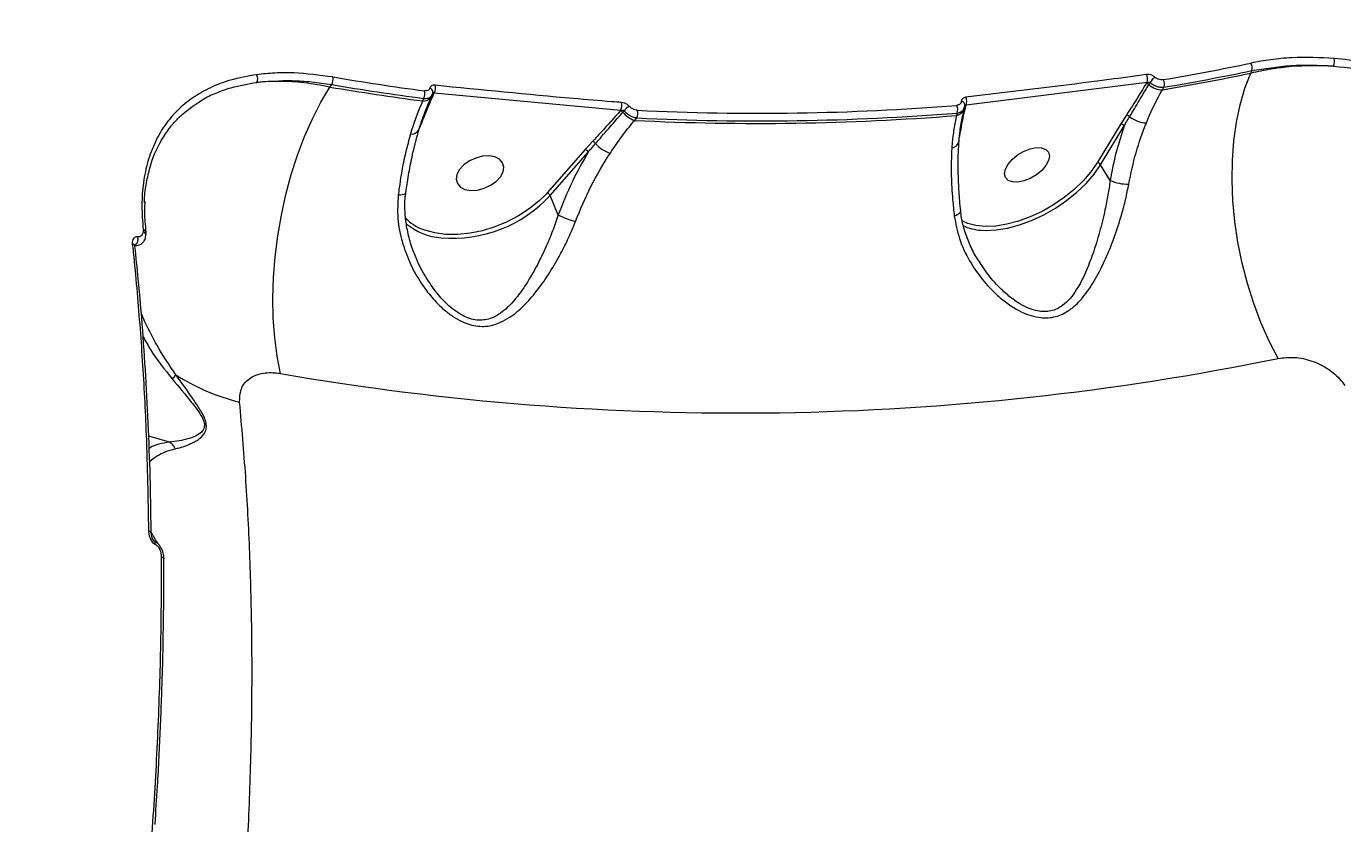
# Model space of a CAD drawing. Header units: millimetres. Extents: x -6328 to 5334, y -5037 to 4112.
# Drawn here: x -2439.1 to -2201.2, y 128.3 to 272.4 of the extents above; entities that cross this region are included whole.
import ezdxf

# ---------------------------------------------------------------- set-up
doc = ezdxf.new("R2010")
doc.units = ezdxf.units.MM
for name, color, linetype in [('DIKOM_ОБЪЕКТ', 7, 'Continuous'), ('DIKOM_РАЗМЕР_ЗОНА', 7, 'Continuous'), ('DIKOM_РАЗМЕР_ОБЪЕКТА', 7, 'Continuous')]:
    doc.layers.add(name, color=color, linetype=linetype)
doc.styles.add('style1', font='arial.ttf', dxfattribs={"width": 0.8})
doc.dimstyles.new('1-50', dxfattribs={"dimtxt": 300, "dimasz": 200, "dimexe": 100, "dimexo": 0, "dimgap": 100, "dimtad": 1, "dimtxsty": 'style1', "dimcen": 200, "dimclrd": 7, "dimclre": 7, "dimclrt": 7, "dimadec": 1, "dimazin": 2, "dimtfac": 1, "dimtmove": 0, "dimatfit": 2, "dimfxl": 0, "dimlwd": 25, "dimlwe": 18, "dimarcsym": 0})

# ---------------------------------------------------------------- blocks, each defined once
blk = doc.blocks.new('*D0')
at = {"layer": 'Defpoints', "color": 0, "transparency": 16777216}
for p in [(-3539.45, 760.32), (3333.52, 448.13), (3333.52, -4437.11)]:
    blk.add_point(p, dxfattribs=at)
at = {"layer": 'DIKOM_РАЗМЕР_ОБЪЕКТА', "color": 7, "lineweight": 18, "transparency": 16777216}
for p, q in [((-3539.45, 760.32), (-3539.45, -4537.11)), ((3333.52, 448.13), (3333.52, -4537.11))]:
    blk.add_line(p, q, dxfattribs=at)
at = {"layer": 'DIKOM_РАЗМЕР_ОБЪЕКТА', "color": 7, "lineweight": 25, "transparency": 16777216}
blk.add_line((-3339.45, -4437.11), (3133.52, -4437.11), dxfattribs=at)
at = {"layer": 'DIKOM_РАЗМЕР_ОБЪЕКТА', "color": 7, "transparency": 16777216}
for points in [[(-3339.45, -4403.77), (-3339.45, -4470.44), (-3539.45, -4437.11)], [(3133.52, -4403.77), (3133.52, -4470.44), (3333.52, -4437.11)]]:
    blk.add_solid(points, dxfattribs=at)
at = {"layer": 'DIKOM_РАЗМЕР_ОБЪЕКТА', "color": 7, "transparency": 16777216, "insert": (-102.96, -4183.94), "char_height": 300, "attachment_point": 5, "style": 'style1'}
blk.add_mtext('6900', dxfattribs=at)
blk = doc.blocks.new('*D1')
at = {"layer": 'Defpoints', "color": 0, "transparency": 16777216}
for p in [(-5040.91, 625.75), (5333.52, 448.13), (5333.52, -4936.78)]:
    blk.add_point(p, dxfattribs=at)
at = {"layer": 'DIKOM_РАЗМЕР_ЗОНА', "color": 7, "lineweight": 18, "transparency": 16777216}
for p, q in [((-5040.91, 625.75), (-5040.91, -5036.78)), ((5333.52, 448.13), (5333.52, -5036.78))]:
    blk.add_line(p, q, dxfattribs=at)
at = {"layer": 'DIKOM_РАЗМЕР_ЗОНА', "color": 7, "lineweight": 25, "transparency": 16777216}
blk.add_line((-4840.91, -4936.78), (5133.52, -4936.78), dxfattribs=at)
at = {"layer": 'DIKOM_РАЗМЕР_ЗОНА', "color": 7, "transparency": 16777216}
for points in [[(-4840.91, -4903.45), (-4840.91, -4970.11), (-5040.91, -4936.78)], [(5133.52, -4903.45), (5133.52, -4970.11), (5333.52, -4936.78)]]:
    blk.add_solid(points, dxfattribs=at)
at = {"layer": 'DIKOM_РАЗМЕР_ЗОНА', "color": 7, "transparency": 16777216, "insert": (-104.69, -4683.61), "char_height": 300, "attachment_point": 5, "style": 'style1'}
blk.add_mtext('10400', dxfattribs=at)
blk = doc.blocks.new('*D2')
at = {"layer": 'Defpoints', "color": 0, "transparency": 16777216}
for p in [(-5303.77, 2121.42), (-1621.11, 2121.42), (560.33, -2395.62)]:
    blk.add_point(p, dxfattribs=at)
at = {"layer": 'DIKOM_РАЗМЕР_ОБЪЕКТА', "color": 7, "lineweight": 18, "transparency": 16777216}
for p, q in [((-1621.11, 2121.42), (-5403.77, 2121.42)), ((560.33, -2395.62), (-5403.77, -2395.62))]:
    blk.add_line(p, q, dxfattribs=at)
at = {"layer": 'DIKOM_РАЗМЕР_ОБЪЕКТА', "color": 7, "lineweight": 25, "transparency": 16777216}
blk.add_line((-5303.77, -2195.62), (-5303.77, 1921.42), dxfattribs=at)
at = {"layer": 'DIKOM_РАЗМЕР_ОБЪЕКТА', "color": 7, "transparency": 16777216}
for points in [[(-5337.11, 1921.42), (-5270.44, 1921.42), (-5303.77, 2121.42)], [(-5337.11, -2195.62), (-5270.44, -2195.62), (-5303.77, -2395.62)]]:
    blk.add_solid(points, dxfattribs=at)
at = {"layer": 'DIKOM_РАЗМЕР_ОБЪЕКТА', "color": 7, "transparency": 16777216, "insert": (-5556.94, -137.1), "char_height": 300, "attachment_point": 5, "rotation": 90, "style": 'style1'}
blk.add_mtext('4500', dxfattribs=at)
blk = doc.blocks.new('*D3')
at = {"layer": 'Defpoints', "color": 0, "transparency": 16777216}
for p in [(-1814.92, 4111.71), (-5877.98, -3895.62), (33.33, -3895.62)]:
    blk.add_point(p, dxfattribs=at)
at = {"layer": 'DIKOM_РАЗМЕР_ЗОНА', "color": 7, "lineweight": 18, "transparency": 16777216}
for p, q in [((-1814.92, 4111.71), (-5977.98, 4111.71)), ((33.33, -3895.62), (-5977.98, -3895.62))]:
    blk.add_line(p, q, dxfattribs=at)
at = {"layer": 'DIKOM_РАЗМЕР_ЗОНА', "color": 7, "lineweight": 25, "transparency": 16777216}
blk.add_line((-5877.98, 3911.71), (-5877.98, -3695.62), dxfattribs=at)
at = {"layer": 'DIKOM_РАЗМЕР_ЗОНА', "color": 7, "transparency": 16777216}
for points in [[(-5911.31, 3911.71), (-5844.65, 3911.71), (-5877.98, 4111.71)], [(-5911.31, -3695.62), (-5844.65, -3695.62), (-5877.98, -3895.62)]]:
    blk.add_solid(points, dxfattribs=at)
at = {"layer": 'DIKOM_РАЗМЕР_ЗОНА', "color": 7, "transparency": 16777216, "insert": (-6131.15, 108.05), "char_height": 300, "attachment_point": 5, "rotation": 90, "style": 'style1'}
blk.add_mtext('8000', dxfattribs=at)

msp = doc.modelspace()

# ---------------------------------------------------------------- linework, layer by layer
at = {"layer": 'DIKOM_ОБЪЕКТ', "color": 7, "linetype": 'Continuous', "lineweight": 15}
for p, q in [((-2217.646, 264.373), (-2217.817, 263.927)), ((-2384.201, 261.411), (-2383.883, 261.859)), ((-2269.254, 258.175), (-2236.559, 262.293)), ((-2236.559, 262.293), (-2236.715, 262.039)), ((-2236.237, 261.849), (-2236.018, 262.208)), ((-2367.264, 259.352), (-2367.467, 258.888)), ((-2365.85, 259.679), (-2365.69, 260.044)), ((-2365.72, 260.061), (-2365.626, 260.248)), ((-2365.592, 260.352), (-2365.626, 260.248)), ((-2365.626, 260.248), (-2365.609, 260.281)), ((-2365.46, 260.092), (-2365.348, 260.346)), ((-2365.348, 260.346), (-2331.626, 257.232)), ((-2233.786, 260.91), (-2233.505, 261.375)), ((-2331.626, 257.232), (-2331.7, 257.148)), ((-2331.284, 256.856), (-2331.051, 257.121)), ((-2269.58, 257.53), (-2269.518, 257.808)), ((-2269.55, 257.821), (-2269.489, 258.052)), ((-2269.479, 258.136), (-2269.489, 258.052)), ((-2269.489, 258.052), (-2269.479, 258.088)), ((-2269.273, 258.092), (-2269.254, 258.175)), ((-2329.133, 255.393), (-2328.743, 255.842)), ((-2270.897, 256.717), (-2270.996, 256.272)), ((-2241.296, 254.747), (-2245.581, 247.724)), ((-2240.279, 256.357), (-2241.296, 254.747)), ((-2368.069, 253.859), (-2367.833, 254.428)), ((-2270.466, 252.288), (-2270.401, 252.612)), ((-2244.966, 247.377), (-2240.681, 254.4)), ((-2338.066, 250.115), (-2344.945, 242.308)), ((-2336.707, 251.609), (-2338.066, 250.115)), ((-2344.417, 241.837), (-2337.538, 249.645)), ((-2243.233, 244.537), (-2244.966, 247.377)), ((-2344.945, 242.308), (-2345.158, 242.07)), ((-2342.954, 238.283), (-2344.417, 241.837)), ((-2417.944, 235.648), (-2417.942, 235.256)), ((-2417.447, 235.194), (-2417.445, 235.138)), ((-2419.408, 232.62), (-2419.407, 232.604)), ((-2413.184, 197.253), (-2416.928, 198.331)), ((-2414.178, 176.101), (-2414.179, 176.075))]:
    msp.add_line(p, q, dxfattribs=at)
at = {"layer": 'DIKOM_ОБЪЕКТ', "color": 7, "linetype": 'Continuous', "lineweight": 15, "flags": 128}
for points in [[(-2212.892, 212.366), (-2214.509, 215.511), (-2215.978, 218.839), (-2217.286, 222.32), (-2218.422, 225.921), (-2219.374, 229.61), (-2220.135, 233.353), (-2220.697, 237.116), (-2221.055, 240.865), (-2221.206, 244.565), (-2221.148, 248.183), (-2220.882, 251.686), (-2220.411, 255.041), (-2219.739, 258.219), (-2218.872, 261.19), (-2217.817, 263.927)], [(-2393.135, 209.64), (-2393.746, 212.801), (-2394.181, 216.145), (-2394.436, 219.641), (-2394.507, 223.258), (-2394.395, 226.963), (-2394.101, 230.722), (-2393.627, 234.501), (-2392.978, 238.265), (-2392.159, 241.98), (-2391.177, 245.612), (-2390.043, 249.128), (-2388.766, 252.495), (-2387.358, 255.684), (-2385.832, 258.665), (-2384.201, 261.411)], [(-2269.548, 257.79), (-2269.542, 257.84), (-2269.541, 257.843)], [(-2256.603, 250.461), (-2255.63, 250.427), (-2254.87, 250.143), (-2254.385, 249.633), (-2254.213, 248.937), (-2254.369, 248.112), (-2254.84, 247.225), (-2255.588, 246.348), (-2256.553, 245.551), (-2257.655, 244.9), (-2258.806, 244.447), (-2259.913, 244.228), (-2260.886, 244.262), (-2261.646, 244.546), (-2262.132, 245.056), (-2262.304, 245.752), (-2262.148, 246.577), (-2261.677, 247.464), (-2260.929, 248.342), (-2259.964, 249.138), (-2258.862, 249.789), (-2257.71, 250.243), (-2256.603, 250.461)], [(-2355.435, 248.967), (-2356.62, 248.9), (-2357.842, 248.586), (-2359.004, 248.051), (-2360.011, 247.337), (-2360.781, 246.503), (-2361.252, 245.616), (-2361.386, 244.748), (-2361.172, 243.969), (-2360.627, 243.343), (-2359.796, 242.919), (-2358.745, 242.734), (-2357.561, 242.8), (-2356.338, 243.114), (-2355.176, 243.649), (-2354.17, 244.363), (-2353.4, 245.197), (-2352.929, 246.084), (-2352.795, 246.952), (-2353.009, 247.731), (-2353.554, 248.357), (-2354.385, 248.781), (-2355.435, 248.967)], [(-2245.581, 247.724), (-2246.723, 246.077), (-2248.117, 244.457), (-2249.734, 242.901), (-2251.536, 241.442), (-2253.487, 240.112), (-2255.541, 238.94), (-2257.655, 237.953), (-2259.783, 237.171), (-2261.877, 236.612), (-2263.891, 236.288), (-2265.783, 236.206), (-2267.509, 236.368), (-2268.931, 236.734)], [(-2266.518, 235.535), (-2265.799, 235.499), (-2263.848, 235.584), (-2261.771, 235.918), (-2259.611, 236.494), (-2257.417, 237.301), (-2255.237, 238.319), (-2253.118, 239.527), (-2251.107, 240.898), (-2249.248, 242.403), (-2247.581, 244.008), (-2246.144, 245.678), (-2244.966, 247.377)], [(-2370.49, 242.272), (-2370.516, 242.202), (-2370.632, 242.089), (-2370.834, 241.995), (-2371.113, 241.923), (-2371.46, 241.876), (-2371.861, 241.856)], [(-2345.158, 242.07), (-2346.447, 240.793), (-2348.181, 239.389), (-2350.111, 238.127), (-2352.194, 237.034), (-2354.384, 236.133), (-2356.633, 235.446), (-2358.892, 234.986), (-2361.112, 234.765), (-2363.243, 234.786), (-2365.24, 235.049), (-2367.059, 235.549), (-2367.372, 235.666)], [(-2271.395, 238.12), (-2271.032, 238.255), (-2270.726, 238.408), (-2270.488, 238.573), (-2270.327, 238.744), (-2270.247, 238.916), (-2270.239, 239.008)], [(-2268.931, 236.734), (-2269.033, 236.771), (-2269.988, 237.205)], [(-2416.975, 181.224), (-2416.817, 181.168), (-2416.684, 181.097), (-2416.582, 181.014), (-2416.515, 180.923), (-2416.485, 180.827), (-2416.484, 180.792)], [(-2414.67, 176.516), (-2414.519, 176.463), (-2414.391, 176.397), (-2414.29, 176.321), (-2414.221, 176.237), (-2414.184, 176.149), (-2414.178, 176.101)]]:
    msp.add_lwpolyline(points, dxfattribs=at)
at = {"layer": 'DIKOM_ОБЪЕКТ', "color": 7, "linetype": 'Continuous', "lineweight": 15}
for centre, radius, start, end in [((-2205.116, 266.106), 2.433, 338.20577, 11.41826), ((-2304.327, 680.07), 423.269, 279.61393, 281.79392), ((-2304.352, 679.633), 424.215, 279.61393, 281.79392), ((-2219.15, 264.88), 1.587, 341.36138, 32.65384), ((-2398.566, 262.915), 1.341, 330.83254, 32.93248), ((-2385.442, 262.79), 1.816, 329.14466, 13.96479), ((-2304.142, 734.214), 479.039, 260.41794, 262.42825), ((-2304.117, 734.53), 477.97, 260.41794, 262.42825), ((-2366.859, 261.193), 1.731, 330.72278, 17.98224), ((-2236.736, 261.289), 0.75, 48.29512, 88.35767), ((-2238.108, 262.866), 1.652, 339.69967, 29.14711), ((-2233.768, 264.626), 3.716, 228.3527, 269.72047), ((-2232.806, 260.336), 3.718, 129.4863, 149.75722), ((-2304.599, 679.417), 424.456, 279.60373, 281.79764), ((-2235.016, 261.921), 1.607, 340.14128, 30.88235), ((-2304.39, 734.012), 479.292, 260.41449, 262.43768), ((-2367.278, 260.556), 1.679, 263.5513, 327.76447), ((-2368.818, 260.238), 1.788, 330.32728, 15.88559), ((-2366.393, 260.459), 0.808, 352.38918, 71.37328), ((-2365.478, 259.717), 0.375, 87.19102, 129.02926), ((-2270.738, 258.781), 1.603, 337.79545, 28.89619), ((-2331.998, 256.281), 0.917, 38.86218, 71.02671), ((-2333.216, 258.054), 1.791, 332.64943, 18.25417), ((-2328.829, 255.461), 2.773, 117.51536, 143.23305), ((-2330.286, 256.625), 1.731, 333.09032, 20.2648), ((-2306.531, 702.494), 445.819, 267.15453, 274.57819), ((-2271.278, 258.016), 1.767, 279.16791, 343.36444), ((-2272.423, 257.354), 1.653, 337.32434, 26.72412), ((-2270.232, 258.081), 0.756, 4.22782, 81.37942), ((-2269.195, 257.739), 0.361, 102.34802, 163.32957), ((-2327.754, 259.732), 4.553, 219.16709, 252.37089), ((-2306.81, 701.899), 447.064, 267.13789, 274.59483), ((-2306.562, 702.107), 446.816, 267.15453, 274.57819), ((-2241.321, 253.983), 0.764, 33.04046, 88.10929), ((-2240.334, 255.568), 0.791, 38.29886, 86.01922), ((-2236.629, 259.74), 4.803, 230.04387, 269.23469), ((-2369.426, 254.389), 1.483, 260.51194, 330.00494), ((-2338.356, 249.259), 0.904, 25.2484, 71.29449), ((-2337.055, 250.713), 0.962, 29.70866, 68.80047), ((-2331.542, 255.5), 6.362, 222.66266, 251.73093), ((-2272.115, 251.98), 1.609, 279.16, 347.52604), ((-2245.607, 246.961), 0.764, 33.04046, 88.10929), ((-2239.93, 252.157), 8.305, 246.56902, 270.45642), ((-2362.065, 257.999), 23.931, 265.11028, 317.51566), ((-2345.235, 241.451), 0.904, 25.2484, 71.29449), ((-2333.329, 258.541), 22.429, 244.58588, 253.07019), ((-2418.03, 235.055), 0.6, 13.44867, 81.79992), ((-2364.363, 243.793), 8.666, 223.87904, 249.68525), ((-2363.211, 245.421), 11.3, 230.41451, 265.46428), ((-2265.985, 244.623), 9.104, 244.9092, 266.64402), ((-2420.21, 233.863), 1.338, 307.19048, 19.96721), ((-2418.15, 234.58), 0.707, 1.09619, 72.87864), ((-2419.978, 232.496), 0.583, 12.33621, 82.7468), ((-2310.224, 687.806), 485.301, 260.16308, 281.56965), ((-2415.733, 212.181), 4.642, 310.67791, 323.05061), ((-2391.124, 242.249), 38.941, 237.5422, 256.03731), ((-2416.451, 178.927), 0.695, 347.63808, 23.39795)]:
    msp.add_arc(centre, radius, start, end, dxfattribs=at)
for points, knots in [([(-2202.732, 266.588), (-2205.32, 266.696), (-2209.237, 266.859), (-2214.214, 266.397), (-2216.611, 265.957), (-2217.814, 265.736)], [0, 0, 0, 0, 0.4927635, 0.7454697, 1, 1, 1, 1]), ([(-2155.056, 239.624), (-2156.187, 241.215), (-2158.362, 244.277), (-2162.266, 248.447), (-2166.455, 252.199), (-2171.034, 255.59), (-2175.939, 258.571), (-2181.096, 261.126), (-2186.429, 263.233), (-2191.865, 264.848), (-2197.336, 266.024), (-2200.935, 266.4), (-2202.732, 266.588)], [0, 0, 0, 0, 0.1070822, 0.2059729, 0.3051836, 0.4040767, 0.5033365, 0.6029167, 0.7021785, 0.8013468, 0.9008323, 1, 1, 1, 1]), ([(-2383.68, 263.228), (-2386.066, 263.543), (-2389.676, 264.019), (-2394.198, 263.987), (-2396.358, 263.758), (-2397.441, 263.643)], [0, 0, 0, 0, 0.4927604, 0.7454691, 1, 1, 1, 1]), ([(-2202.857, 265.203), (-2205.422, 265.241), (-2209.301, 265.298), (-2214.24, 264.697), (-2216.622, 264.184), (-2217.817, 263.927)], [0, 0, 0, 0, 0.4927819, 0.7454818, 1, 1, 1, 1]), ([(-2217.646, 264.373), (-2215.332, 264.75), (-2211.832, 265.321), (-2206.793, 265.432), (-2204.172, 265.28), (-2202.857, 265.203)], [0, 0, 0, 0, 0.492808, 0.7454984, 1, 1, 1, 1]), ([(-2202.857, 265.203), (-2200.244, 264.906), (-2196.289, 264.456), (-2190.934, 263.142), (-2185.623, 261.505), (-2180.414, 259.338), (-2175.446, 256.687), (-2170.687, 253.725), (-2166.268, 250.316), (-2162.316, 246.532), (-2159.145, 243.055), (-2157.258, 240.398), (-2156.153, 238.841)], [0, 0, 0, 0, 0.1468748, 0.2222339, 0.2981482, 0.444988, 0.5203448, 0.5962631, 0.7424206, 0.8174389, 0.8930195, 1, 1, 1, 1]), ([(-2397.441, 263.643), (-2399.058, 263.359), (-2402.039, 262.834), (-2405.843, 261.358), (-2409.045, 259.543), (-2411.8, 257.276), (-2414.078, 254.573), (-2415.874, 251.472), (-2417.183, 247.999), (-2417.964, 244.17), (-2418.277, 240.061), (-2418.055, 237.117), (-2417.944, 235.648)], [0, 0, 0, 0, 0.1166812, 0.2150846, 0.3137979, 0.4122009, 0.510061, 0.6082268, 0.7060845, 0.8039539, 0.9021323, 1, 1, 1, 1]), ([(-2407.352, 259.03), (-2407.324, 259.051), (-2406.589, 259.609), (-2404.776, 260.325), (-2401.609, 261.544), (-2398.989, 261.99), (-2397.396, 262.261)], [0, 0, 0, 0, 0.0107927, 0.2878148, 0.5668433, 1, 1, 1, 1]), ([(-2397.396, 262.261), (-2395.304, 262.437), (-2392.139, 262.703), (-2387.522, 262.396), (-2385.099, 262.038), (-2383.883, 261.859)], [0, 0, 0, 0, 0.4928082, 0.7454985, 1, 1, 1, 1]), ([(-2384.201, 261.411), (-2385.781, 261.695), (-2388.888, 262.253), (-2393.32, 262.533), (-2396.032, 262.352), (-2397.396, 262.261)], [0, 0, 0, 0, 0.3395438, 0.667762, 1, 1, 1, 1]), ([(-2365.212, 261.727), (-2365.257, 261.731), (-2365.445, 261.745), (-2365.74, 261.697), (-2366.027, 261.522), (-2366.099, 261.324), (-2366.135, 261.225)], [0, 0, 0, 0, 0.0963825, 0.3985513, 0.6990818, 1, 1, 1, 1]), ([(-2331.516, 258.615), (-2332.095, 258.661), (-2334.992, 258.893), (-2346.284, 259.831), (-2356.893, 260.894), (-2365.212, 261.727)], [0, 0, 0, 0, 0.0512253, 0.2561273, 1, 1, 1, 1]), ([(-2236.666, 263.671), (-2237.227, 263.594), (-2240.032, 263.209), (-2250.97, 261.737), (-2261.264, 260.514), (-2269.335, 259.555)], [0, 0, 0, 0, 0.0512253, 0.2561273, 1, 1, 1, 1]), ([(-2236.715, 262.039), (-2237.022, 261.538), (-2238.182, 259.644), (-2239.391, 257.75), (-2240.279, 256.357)], [0, 0, 0, 0, 0.2646963, 1, 1, 1, 1]), ([(-2239.713, 256.058), (-2239.57, 256.298), (-2238.853, 257.496), (-2237.701, 259.436), (-2236.687, 261.109), (-2236.237, 261.849)], [0, 0, 0, 0, 0.1222813, 0.6114381, 1, 1, 1, 1]), ([(-2235.171, 263.205), (-2235.207, 263.234), (-2235.374, 263.365), (-2235.721, 263.551), (-2236.213, 263.693), (-2236.515, 263.678), (-2236.666, 263.671)], [0, 0, 0, 0, 0.0855851, 0.3893451, 0.6948191, 1, 1, 1, 1]), ([(-2236.559, 262.293), (-2236.503, 262.306), (-2236.392, 262.332), (-2236.213, 262.309), (-2236.089, 262.258), (-2236.031, 262.217), (-2236.018, 262.208)], [0, 0, 0, 0, 0.3131238, 0.619667, 0.9171247, 1, 1, 1, 1]), ([(-2236.018, 262.208), (-2235.937, 262.145), (-2235.639, 261.91), (-2235.038, 261.589), (-2234.232, 261.348), (-2233.747, 261.366), (-2233.505, 261.375)], [0, 0, 0, 0, 0.1106032, 0.4063325, 0.7035048, 1, 1, 1, 1]), ([(-2233.637, 262.745), (-2233.786, 262.734), (-2234.084, 262.711), (-2234.576, 262.842), (-2234.942, 263.028), (-2235.122, 263.167), (-2235.171, 263.205)], [0, 0, 0, 0, 0.2968968, 0.5940668, 0.8895197, 1, 1, 1, 1]), ([(-2368.139, 253.648), (-2367.879, 254.467), (-2367.311, 256.254), (-2366.469, 258.259), (-2365.978, 259.374), (-2365.853, 259.658)], [0, 0, 0, 0, 0.3872377, 0.8439118, 1, 1, 1, 1]), ([(-2367.833, 254.428), (-2367.269, 255.816), (-2366.502, 257.704), (-2365.678, 259.592), (-2365.46, 260.092)], [0, 0, 0, 0, 0.7353037, 1, 1, 1, 1]), ([(-2367.264, 259.352), (-2367.163, 259.347), (-2366.818, 259.328), (-2366.302, 259.437), (-2365.864, 259.698), (-2365.759, 259.962), (-2365.72, 260.061)], [0, 0, 0, 0, 0.1369572, 0.469299, 0.8005119, 1, 1, 1, 1]), ([(-2366.135, 261.225), (-2366.171, 261.126), (-2366.243, 260.928), (-2366.53, 260.752), (-2366.836, 260.702), (-2367.039, 260.721), (-2367.098, 260.727)], [0, 0, 0, 0, 0.2927357, 0.5851066, 0.8788379, 1, 1, 1, 1]), ([(-2365.585, 260.329), (-2365.56, 260.345), (-2365.509, 260.377), (-2365.418, 260.368), (-2365.362, 260.35), (-2365.348, 260.346)], [0, 0, 0, 0, 0.423407, 0.8593639, 1, 1, 1, 1]), ([(-2269.335, 259.555), (-2269.371, 259.55), (-2269.548, 259.526), (-2269.818, 259.416), (-2270.066, 259.169), (-2270.102, 258.942), (-2270.119, 258.828)], [0, 0, 0, 0, 0.0810482, 0.3908327, 0.6951449, 1, 1, 1, 1]), ([(-2236.693, 254.937), (-2235.91, 256.776), (-2235.022, 258.86), (-2233.916, 260.694), (-2233.786, 260.91)], [0, 0, 0, 0, 0.8821406, 1, 1, 1, 1]), ([(-2417.674, 240.505), (-2417.681, 240.71), (-2417.724, 241.985), (-2417.354, 244.111), (-2416.565, 247.832), (-2415.145, 251.15), (-2413.207, 254.034), (-2410.956, 256.624), (-2408.78, 258.077), (-2407.352, 259.03)], [0, 0, 0, 0, 0.0236474, 0.1473939, 0.2720473, 0.5134077, 0.6372074, 0.7619019, 1, 1, 1, 1]), ([(-2367.467, 258.888), (-2367.558, 258.673), (-2368.336, 256.844), (-2369.045, 254.763), (-2369.67, 252.926)], [0, 0, 0, 0, 0.1178594, 1, 1, 1, 1]), ([(-2331.7, 257.148), (-2332.867, 255.834), (-2334.513, 253.981), (-2336.213, 252.144), (-2336.707, 251.609)], [0, 0, 0, 0, 0.7088229, 1, 1, 1, 1]), ([(-2331.626, 257.232), (-2331.559, 257.24), (-2331.428, 257.258), (-2331.233, 257.224), (-2331.11, 257.167), (-2331.058, 257.127), (-2331.051, 257.121)], [0, 0, 0, 0, 0.3345066, 0.654902, 0.9517867, 1, 1, 1, 1]), ([(-2330.111, 257.921), (-2330.13, 257.941), (-2330.263, 258.078), (-2330.565, 258.309), (-2331.044, 258.541), (-2331.359, 258.59), (-2331.516, 258.615)], [0, 0, 0, 0, 0.0523938, 0.3650475, 0.6827341, 1, 1, 1, 1]), ([(-2331.051, 257.121), (-2331.001, 257.068), (-2330.764, 256.814), (-2330.247, 256.403), (-2329.481, 255.995), (-2328.989, 255.893), (-2328.743, 255.842)], [0, 0, 0, 0, 0.0813858, 0.3857913, 0.6937318, 1, 1, 1, 1]), ([(-2328.663, 257.225), (-2328.819, 257.245), (-2329.131, 257.285), (-2329.612, 257.506), (-2329.934, 257.741), (-2330.08, 257.889), (-2330.111, 257.921)], [0, 0, 0, 0, 0.30774, 0.6158747, 0.9190999, 1, 1, 1, 1]), ([(-2270.119, 258.828), (-2270.137, 258.714), (-2270.172, 258.487), (-2270.42, 258.241), (-2270.702, 258.126), (-2270.895, 258.104), (-2270.946, 258.098)], [0, 0, 0, 0, 0.2954348, 0.5903659, 0.8901389, 1, 1, 1, 1]), ([(-2270.897, 256.717), (-2270.81, 256.733), (-2270.482, 256.792), (-2270.008, 257.023), (-2269.627, 257.401), (-2269.571, 257.707), (-2269.55, 257.821)], [0, 0, 0, 0, 0.124421, 0.4646685, 0.8008856, 1, 1, 1, 1]), ([(-2270.53, 251.63), (-2270.479, 252.254), (-2270.355, 253.781), (-2269.962, 255.773), (-2269.684, 257.036), (-2269.58, 257.509)], [0, 0, 0, 0, 0.3016224, 0.7382769, 1, 1, 1, 1]), ([(-2270.401, 252.612), (-2270.302, 253.141), (-2269.962, 254.957), (-2269.558, 256.792), (-2269.273, 258.092)], [0, 0, 0, 0, 0.2911771, 1, 1, 1, 1]), ([(-2269.466, 258.137), (-2269.445, 258.155), (-2269.402, 258.192), (-2269.318, 258.19), (-2269.265, 258.177), (-2269.254, 258.175)], [0, 0, 0, 0, 0.4250422, 0.8790952, 1, 1, 1, 1]), ([(-2336.22, 251.189), (-2336.023, 251.414), (-2335.042, 252.54), (-2333.402, 254.44), (-2331.957, 256.089), (-2331.284, 256.856)], [0, 0, 0, 0, 0.1178903, 0.5894817, 1, 1, 1, 1]), ([(-2333.536, 249.46), (-2332.913, 250.392), (-2331.663, 252.264), (-2330.184, 254.191), (-2329.305, 255.196), (-2329.133, 255.393)], [0, 0, 0, 0, 0.4438965, 0.8911134, 1, 1, 1, 1]), ([(-2270.996, 256.272), (-2271.035, 256.077), (-2271.234, 255.089), (-2271.599, 253.179), (-2271.772, 251.323), (-2271.859, 250.392)], [0, 0, 0, 0, 0.1088866, 0.5528039, 1, 1, 1, 1]), ([(-2240.681, 254.4), (-2240.544, 254.641), (-2240.229, 255.195), (-2239.899, 255.747), (-2239.713, 256.058)], [0, 0, 0, 0, 0.4352963, 1, 1, 1, 1]), ([(-2239.864, 243.852), (-2239.471, 245.78), (-2238.677, 249.68), (-2237.359, 253.172), (-2236.693, 254.937)], [0, 0, 0, 0, 0.4942419, 1, 1, 1, 1]), ([(-2369.67, 252.926), (-2370.102, 251.258), (-2370.898, 248.174), (-2371.539, 244.352), (-2371.803, 242.309), (-2371.861, 241.856)], [0, 0, 0, 0, 0.4786869, 0.8843747, 1, 1, 1, 1]), ([(-2370.466, 242.26), (-2370.382, 242.916), (-2370.149, 244.723), (-2369.631, 247.563), (-2368.948, 250.729), (-2368.402, 252.684), (-2368.135, 253.641)], [0, 0, 0, 0, 0.1613011, 0.4446595, 0.7281232, 1, 1, 1, 1]), ([(-2240.681, 254.4), (-2241.198, 252.839), (-2242.241, 249.693), (-2242.9, 246.264), (-2243.233, 244.537)], [0, 0, 0, 0, 0.4960566, 1, 1, 1, 1]), ([(-2337.538, 249.645), (-2337.348, 249.873), (-2336.915, 250.391), (-2336.469, 250.903), (-2336.22, 251.189)], [0, 0, 0, 0, 0.4403356, 1, 1, 1, 1]), ([(-2271.859, 250.392), (-2271.911, 248.769), (-2272.005, 245.799), (-2271.77, 241.599), (-2271.499, 239.089), (-2271.395, 238.12)], [0, 0, 0, 0, 0.4251179, 0.7780799, 1, 1, 1, 1]), ([(-2270.214, 239.01), (-2270.282, 239.629), (-2270.473, 241.378), (-2270.637, 244.153), (-2270.708, 247.299), (-2270.668, 249.796), (-2270.558, 251.166), (-2270.522, 251.606)], [0, 0, 0, 0, 0.135918, 0.3841684, 0.6331431, 0.8819493, 1, 1, 1, 1]), ([(-2337.538, 249.645), (-2338.546, 247.866), (-2340.583, 244.272), (-2342.158, 240.293), (-2342.954, 238.283)], [0, 0, 0, 0, 0.4947656, 1, 1, 1, 1]), ([(-2339.86, 237.084), (-2338.965, 239.232), (-2337.148, 243.589), (-2334.802, 247.549), (-2333.543, 249.449), (-2333.536, 249.46)], [0, 0, 0, 0, 0.4913944, 0.9970665, 1, 1, 1, 1]), ([(-2271.395, 238.12), (-2271.136, 236.735), (-2270.609, 233.914), (-2268.783, 230.08), (-2266.439, 226.621), (-2264.019, 224.044), (-2261.684, 222.164), (-2259.778, 220.988), (-2257.922, 220.183), (-2255.835, 219.642), (-2253.37, 219.678), (-2251.081, 220.665), (-2249.3, 222.096), (-2247.569, 224.035), (-2245.795, 226.764), (-2244.022, 230.32), (-2242.447, 234.234), (-2241.262, 237.888), (-2240.398, 241.133), (-2240.043, 242.941), (-2239.864, 243.852)], [0, 0, 0, 0, 0.0741124, 0.1510356, 0.2205987, 0.2917262, 0.3343346, 0.3775455, 0.4100567, 0.4432595, 0.4962516, 0.5490834, 0.5885348, 0.6289782, 0.6961141, 0.7650066, 0.8354346, 0.9076279, 0.9534372, 1, 1, 1, 1]), ([(-2243.233, 244.537), (-2243.359, 243.662), (-2243.615, 241.898), (-2244.242, 238.763), (-2245.121, 235.172), (-2246.29, 231.358), (-2247.651, 227.819), (-2249.022, 225.127), (-2250.437, 223.17), (-2251.891, 221.755), (-2253.864, 220.77), (-2256.048, 220.783), (-2257.906, 221.364), (-2259.581, 222.207), (-2261.33, 223.426), (-2263.46, 225.343), (-2265.458, 227.58), (-2266.593, 229.448), (-2267.048, 230.198)], [0, 0, 0, 0, 0.0571551, 0.1152021, 0.2033511, 0.2935501, 0.3763521, 0.4608909, 0.5076106, 0.5554098, 0.6155997, 0.6754848, 0.7131285, 0.7519362, 0.8033534, 0.855645, 0.9421011, 1, 1, 1, 1]), ([(-2417.386, 235.143), (-2417.456, 235.805), (-2417.633, 237.499), (-2417.678, 239.36), (-2417.587, 240.514), (-2417.57, 240.724)], [0, 0, 0, 0, 0.3438051, 0.8803227, 1, 1, 1, 1]), ([(-2371.861, 241.856), (-2371.941, 240.458), (-2372.103, 237.605), (-2371.486, 234.662), (-2370.684, 231.912), (-2369.702, 229.355), (-2367.903, 226.127), (-2365.831, 223.346), (-2363.878, 221.353), (-2362.003, 219.916), (-2359.995, 218.766), (-2357.452, 218.011), (-2354.922, 218.243), (-2352.9, 219.044), (-2350.936, 220.262), (-2348.809, 222.167), (-2346.549, 224.834), (-2344.416, 227.915), (-2342.589, 231.071), (-2341.047, 234.156), (-2340.258, 236.103), (-2339.86, 237.084)], [0, 0, 0, 0, 0.0713192, 0.1455334, 0.1511418, 0.2166827, 0.2835494, 0.3372077, 0.3918209, 0.425165, 0.4591144, 0.5134567, 0.5679412, 0.6040748, 0.6411273, 0.7022452, 0.7649113, 0.8302388, 0.8968703, 0.9479885, 1, 1, 1, 1]), ([(-2368.725, 230.812), (-2368.778, 230.926), (-2369.241, 231.913), (-2369.834, 233.859), (-2370.453, 236.577), (-2370.672, 239.234), (-2370.675, 241.132), (-2370.494, 242.112), (-2370.466, 242.265)], [0, 0, 0, 0, 0.0318087, 0.2761994, 0.5146947, 0.7430952, 0.9598632, 1, 1, 1, 1]), ([(-2342.954, 238.283), (-2343.28, 237.334), (-2343.937, 235.421), (-2345.2, 232.398), (-2346.707, 229.246), (-2348.441, 226.186), (-2350.313, 223.472), (-2352.062, 221.53), (-2353.74, 220.245), (-2355.442, 219.397), (-2357.667, 219.112), (-2359.915, 219.858), (-2361.685, 220.99), (-2363.357, 222.416), (-2365.126, 224.401), (-2366.962, 227.151), (-2368.186, 229.313), (-2368.659, 230.661), (-2368.713, 230.814)], [0, 0, 0, 0, 0.0667531, 0.134609, 0.2198529, 0.306624, 0.3848614, 0.4646756, 0.5089659, 0.5543501, 0.6188343, 0.6832297, 0.7239508, 0.7657095, 0.8339524, 0.9035796, 0.9890169, 1, 1, 1, 1]), ([(-2267.075, 230.18), (-2267.236, 230.426), (-2267.911, 231.457), (-2268.81, 233.383), (-2269.682, 235.89), (-2270.142, 237.777), (-2270.204, 238.815), (-2270.215, 239.017)], [0, 0, 0, 0, 0.0921503, 0.3856245, 0.6674679, 0.9355287, 1, 1, 1, 1]), ([(-2418.953, 234.32), (-2418.993, 234.324), (-2419.15, 234.337), (-2419.42, 234.279), (-2419.713, 234.055), (-2419.915, 233.647), (-2419.908, 233.272), (-2419.904, 233.074)], [0, 0, 0, 0, 0.0579486, 0.2245, 0.4300547, 0.7004928, 1, 1, 1, 1]), ([(-2419.369, 232.787), (-2419.248, 232.778), (-2418.874, 232.751), (-2418.312, 233.008), (-2417.813, 233.487), (-2417.522, 234.04), (-2417.488, 234.429), (-2417.473, 234.596)], [0, 0, 0, 0, 0.1167016, 0.3604711, 0.5898196, 0.8251261, 1, 1, 1, 1]), ([(-2417.942, 235.256), (-2417.979, 235.077), (-2418.045, 234.752), (-2418.33, 234.443), (-2418.643, 234.307), (-2418.864, 234.316), (-2418.953, 234.32)], [0, 0, 0, 0, 0.3467093, 0.6312456, 0.8513066, 1, 1, 1, 1]), ([(-2417.469, 234.595), (-2417.452, 234.682), (-2417.405, 234.925), (-2417.442, 235.178), (-2417.466, 235.341)], [0, 0, 0, 0, 0.3587948, 1, 1, 1, 1]), ([(-2419.904, 233.074), (-2419.848, 232.543), (-2419.568, 229.888), (-2418.897, 222.919), (-2418.06, 211.99), (-2417.28, 197.428), (-2417.084, 187.023), (-2416.975, 181.224)], [0, 0, 0, 0, 0.0321573, 0.1607921, 0.4182836, 0.6757752, 1, 1, 1, 1]), ([(-2416.502, 180.789), (-2416.532, 183.332), (-2416.601, 189.217), (-2416.901, 198.268), (-2417.367, 207.951), (-2418.007, 217.444), (-2418.687, 225.668), (-2419.222, 230.656), (-2419.43, 232.602)], [0, 0, 0, 0, 0.1414687, 0.3273385, 0.512664, 0.6972774, 0.881921, 1, 1, 1, 1]), ([(-2419.404, 232.621), (-2419.408, 232.645), (-2419.426, 232.761), (-2419.392, 232.868), (-2419.4, 232.856), (-2419.403, 232.852)], [0, 0, 0, 0, 0.1525918, 0.7364563, 1, 1, 1, 1]), ([(-2412.023, 209.391), (-2413.239, 211.196), (-2415.08, 213.927), (-2417, 217.685), (-2417.946, 219.634), (-2418.292, 220.583), (-2418.299, 220.602)], [0, 0, 0, 0, 0.4895094, 0.7409412, 0.994697, 1, 1, 1, 1]), ([(-2417.951, 216.249), (-2417.519, 215.48), (-2416.069, 212.899), (-2414.094, 210.409), (-2412.707, 208.661)], [0, 0, 0, 0, 0.2981598, 1, 1, 1, 1]), ([(-2212.892, 212.366), (-2211.907, 212.484), (-2209.961, 212.718), (-2206.774, 212.025), (-2203.829, 210.598), (-2201.863, 208.912), (-2201.055, 207.789), (-2200.831, 207.478)], [0, 0, 0, 0, 0.2385226, 0.4713368, 0.696805, 0.9159909, 1, 1, 1, 1]), ([(-2412.157, 196.012), (-2411.119, 196.288), (-2409.717, 196.662), (-2407.927, 197.7), (-2407.025, 198.484), (-2406.535, 199.434), (-2406.491, 200.406), (-2406.81, 201.573), (-2407.593, 203.056), (-2409.388, 205.737), (-2410.917, 207.858), (-2412.023, 209.391)], [0, 0, 0, 0, 0.2657862, 0.3593773, 0.4543063, 0.5177528, 0.5632827, 0.6085748, 0.6803153, 0.7688732, 1, 1, 1, 1]), ([(-2400.52, 204.458), (-2400.498, 205.263), (-2400.452, 206.898), (-2399.072, 208.673), (-2396.927, 209.705), (-2394.785, 209.873), (-2393.467, 209.687), (-2393.135, 209.64)], [0, 0, 0, 0, 0.2187085, 0.4447818, 0.6794098, 0.9191985, 1, 1, 1, 1]), ([(-2412.707, 208.661), (-2411.527, 207.262), (-2409.907, 205.341), (-2407.999, 202.899), (-2407.167, 201.569), (-2406.831, 200.519), (-2406.905, 199.669), (-2407.477, 198.897), (-2408.456, 198.286), (-2410.46, 197.587), (-2412.05, 197.326), (-2413.171, 197.248), (-2413.172, 197.248)], [0, 0, 0, 0, 0.2369823, 0.3252742, 0.3938178, 0.4351344, 0.4764545, 0.5364569, 0.6308586, 0.7257813, 0.9996838, 1, 1, 1, 1]), ([(-2602.718, -347.994), (-2598.991, -345.088), (-2591.683, -339.389), (-2580.787, -329.571), (-2570.029, -318.939), (-2559.284, -307.271), (-2548.402, -294.392), (-2538.72, -281.93), (-2530.224, -270.222), (-2523.28, -260.135), (-2516.654, -250.026), (-2510.335, -239.932), (-2504.112, -229.53), (-2496.681, -216.537), (-2488.156, -200.722), (-2478.794, -182.031), (-2470.144, -163.452), (-2462.187, -145.12), (-2455.168, -127.804), (-2448.806, -111.042), (-2443.161, -95.205), (-2437.895, -79.457), (-2432.459, -62.111), (-2427.067, -43.469), (-2421.827, -23.556), (-2417.425, -5.092), (-2413.639, 12.477), (-2410.465, 28.823), (-2407.69, 44.834), (-2405.033, 62.221), (-2402.673, 80.598), (-2400.722, 99.868), (-2399.415, 117.416), (-2398.615, 133.831), (-2398.254, 148.857), (-2398.265, 163.343), (-2398.638, 177.334), (-2399.347, 191.099), (-2400.129, 200.002), (-2400.52, 204.458)], [0, 0, 0, 0, 0.0321108, 0.0629807, 0.0939441, 0.1252643, 0.1566821, 0.189835, 0.2117861, 0.2337707, 0.2537041, 0.2736375, 0.2936718, 0.313706, 0.3466387, 0.3796847, 0.4118208, 0.4412262, 0.470712, 0.4960472, 0.5214337, 0.5455273, 0.5696649, 0.6018539, 0.6313075, 0.6608414, 0.6862174, 0.7116447, 0.7357766, 0.7599525, 0.7922219, 0.8217486, 0.8513558, 0.8767942, 0.9022838, 0.9264743, 0.9507088, 0.9753312, 1, 1, 1, 1]), ([(-2413.184, 197.253), (-2413.84, 197.131), (-2415.158, 196.885), (-2416.325, 196.462), (-2416.788, 196.145), (-2416.857, 196.098)], [0, 0, 0, 0, 0.4575663, 0.9198358, 1, 1, 1, 1]), ([(-2416.779, 193.635), (-2416.77, 193.646), (-2416.442, 194.093), (-2415.531, 194.731), (-2414.041, 195.542), (-2412.787, 195.855), (-2412.157, 196.012)], [0, 0, 0, 0, 0.0102392, 0.3852162, 0.6912228, 1, 1, 1, 1]), ([(-2413.172, 197.248), (-2413.173, 197.249), (-2413.175, 197.25), (-2413.179, 197.252), (-2413.182, 197.252), (-2413.184, 197.253)], [0, 0, 0, 0, 0.241083, 0.5651089, 1, 1, 1, 1]), ([(-2412.157, 196.012), (-2412.174, 196.052), (-2412.279, 196.308), (-2412.57, 196.792), (-2412.959, 197.087), (-2413.172, 197.248)], [0, 0, 0, 0, 0.0794445, 0.4971824, 1, 1, 1, 1]), ([(-2416.975, 181.224), (-2416.968, 181.083), (-2416.948, 180.639), (-2416.774, 179.963), (-2416.441, 179.348), (-2416.111, 178.968), (-2415.886, 178.842), (-2415.772, 178.779)], [0, 0, 0, 0, 0.1605573, 0.5081498, 0.7318587, 0.8653695, 1, 1, 1, 1]), ([(-2415.051, 178.619), (-2415.161, 178.777), (-2415.741, 179.613), (-2416.163, 180.384), (-2416.505, 181.009)], [0, 0, 0, 0, 0.1889992, 1, 1, 1, 1]), ([(-2416.066, 179.444), (-2416.094, 179.482), (-2416.189, 179.609), (-2416.334, 179.923), (-2416.465, 180.357), (-2416.463, 180.654), (-2416.462, 180.794)], [0, 0, 0, 0, 0.0866192, 0.2942897, 0.6676709, 1, 1, 1, 1]), ([(-2415.813, 179.203), (-2415.881, 179.293), (-2416.036, 179.498), (-2416.19, 179.701), (-2416.277, 179.815)], [0, 0, 0, 0, 0.4367622, 1, 1, 1, 1]), ([(-2415.813, 179.203), (-2415.836, 179.217), (-2415.885, 179.246), (-2415.976, 179.329), (-2416.03, 179.396), (-2416.067, 179.443)], [0, 0, 0, 0, 0.2088743, 0.44769, 1, 1, 1, 1]), ([(-2414.919, 178.479), (-2415.042, 178.626), (-2415.298, 178.935), (-2415.636, 179.111), (-2415.813, 179.203)], [0, 0, 0, 0, 0.4764263, 1, 1, 1, 1]), ([(-2415.772, 178.779), (-2415.664, 178.719), (-2415.449, 178.599), (-2415.142, 178.242), (-2414.839, 177.673), (-2414.69, 177.054), (-2414.675, 176.644), (-2414.67, 176.516)], [0, 0, 0, 0, 0.1388676, 0.2767759, 0.4965982, 0.8418705, 1, 1, 1, 1]), ([(-2414.194, 176.101), (-2414.189, 176.151), (-2414.153, 176.525), (-2414.305, 177.204), (-2414.558, 177.974), (-2414.841, 178.341), (-2414.937, 178.465)], [0, 0, 0, 0, 0.0637624, 0.4733701, 0.8212358, 1, 1, 1, 1]), ([(-2414.67, 176.516), (-2414.688, 171.323), (-2414.725, 160.929), (-2415.274, 144.929), (-2416.156, 128.657), (-2417.076, 117.591), (-2417.537, 112.053)], [0, 0, 0, 0, 0.2488775, 0.4981997, 0.7488727, 1, 1, 1, 1]), ([(-2415.799, 128.158), (-2415.644, 130.465), (-2415.249, 136.315), (-2414.798, 145.597), (-2414.428, 156.004), (-2414.217, 166.179), (-2414.21, 172.817), (-2414.207, 176.075)], [0, 0, 0, 0, 0.141013, 0.3576374, 0.5743382, 0.7910608, 1, 1, 1, 1])]:
    msp.add_open_spline(points, degree=3, knots=knots, dxfattribs=at)

# ---------------------------------------------------------------- dimensions: what is measured, and where the dimension line sits
at = {"layer": 'DIKOM_РАЗМЕР_ЗОНА'}
dim = msp.add_linear_dim(base=(-5877.98, -3895.616), p1=(-1814.925, 4111.709), p2=(33.33, -3895.616), angle=90, text='8000', dimstyle='1-50', dxfattribs=at)
dim.commit()
dim.dimension.update_dxf_attribs({"geometry": '*D3', "text_midpoint": (-5877.98, 108.046), "dimtype": 160})
dim = msp.add_linear_dim(base=(5333.521, -4936.782), p1=(-5040.908, 625.746), p2=(5333.521, 448.128), text='10400', dimstyle='1-50', dxfattribs=at)
dim.commit()
dim.dimension.update_dxf_attribs({"geometry": '*D1', "text_midpoint": (-104.69, -4936.782), "dimtype": 160})
at = {"layer": 'DIKOM_РАЗМЕР_ОБЪЕКТА'}
dim = msp.add_linear_dim(base=(-5303.773, 2121.419), p1=(560.33, -2395.616), p2=(-1621.109, 2121.419), angle=90, text='4500', dimstyle='1-50', dxfattribs=at)
dim.commit()
dim.dimension.update_dxf_attribs({"geometry": '*D2', "text_midpoint": (-5303.773, -137.099), "dimtype": 160})
dim = msp.add_linear_dim(base=(3333.521, -4437.108), p1=(-3539.449, 760.323), p2=(3333.521, 448.128), text='6900', dimstyle='1-50', dxfattribs=at)
dim.commit()
dim.dimension.update_dxf_attribs({"geometry": '*D0', "text_midpoint": (-102.964, -4437.108), "dimtype": 160})

doc.saveas('drawing.dxf')
